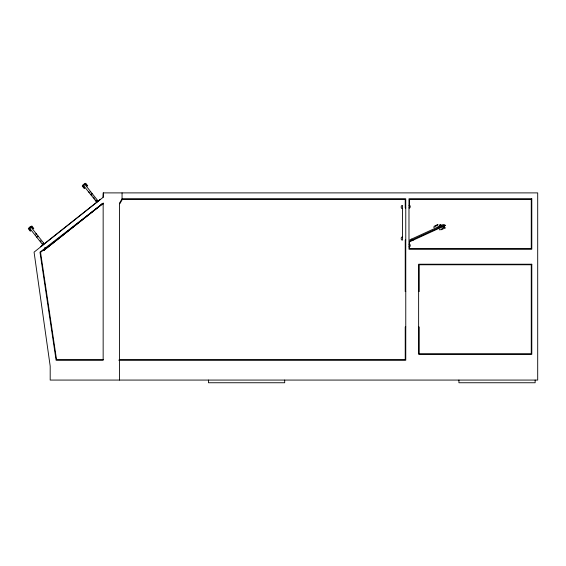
<?xml version="1.0" encoding="UTF-8"?>
<svg xmlns="http://www.w3.org/2000/svg" width="566" height="566" viewBox="0 0 566 566"><rect width="100%" height="100%" fill="white"/><g stroke="black" fill="none" stroke-linecap="round" stroke-linejoin="round"><path stroke-width="0.85" d="M103.154 197.308L103.154 192.893L537.7 192.893L537.7 380.069L50.19 380.069L50.19 366.124L34.073 252.139L103.154 197.308L103.444 192.893M445.654 227.829L440.794 229.881M119.511 380.069L119.511 203.208L122.058 198.793L122.058 192.893M118.782 360.224L405.765 360.224L405.765 198.793L122.058 198.793L122.362 199.331L119.822 203.746L119.511 203.208M439.322 229.909L439.655 229.407M45.655 248.828L101.321 204.765M43.709 250.427L44.084 250.045M42.408 245.319L42.393 245.326A8.929 5.759 51.6 0 1 41.403 246.083A3.736 3.736 0 0 0 42.33 245.347L42.415 245.311M98.696 200.725A3.736 3.736 0 0 0 99.623 199.989A8.929 5.759 51.6 0 1 98.696 200.725L98.64 200.803M29.814 228.459L31.208 227.355M83.733 185.768L84.2 185.4M35.325 235.421L35.792 235.053M36.719 234.317L36.259 234.685L36.019 233.433M89.251 192.737L89.711 192.369L88.551 191.853M90.178 192.001L90.645 191.633M36.726 237.189L37.193 236.821M37.66 236.454L38.12 236.086M91.579 193.77L92.046 193.402M42.245 244.158L43.639 243.055M96.163 201.475L97.557 200.371M102.694 203.498L43.54 250.568L103.323 203.236M103.337 203.746L102.205 204.616L101.88 204.192M433.959 226.372L437.893 224.412M435.254 226.442L438.013 224.992M40.674 246.599L41.056 246.359M444.43 227.016L443.808 227.306M440.362 224.829L439.244 225.339L440.454 224.872M439.909 225.466L440.631 225.134M439.527 226.025L441.855 224.957M409.883 239.857L443.291 224.553L444.459 225.084M409.381 241.151L444.692 224.978L445.527 225.367L409.423 241.901M442.081 227.199L444.409 226.131M443.298 227.023L444.027 226.69M444.643 226.775L443.482 227.284L444.692 226.817M442.853 228.572L440.723 229.28M433.584 227.291L434.716 227.136M122.362 199.331L405.228 199.331L405.228 207.913L405.765 207.913M408.985 205.338C410.697 204.616 410.675 208.628 408.985 207.913M402.546 208.529C400.728 209.257 400.693 204.736 402.546 205.465L402.546 240.09C400.721 240.826 400.693 236.298 402.546 237.027M405.765 240.09L405.228 240.09L405.228 291.575L405.765 291.575M408.985 244.222C410.69 243.5 410.69 247.512 408.985 246.797M418.635 291.575L419.173 291.575L419.173 264.761L531.262 264.761L531.262 353.792L419.173 353.792L419.173 326.971L418.635 326.971M405.765 326.971L405.228 326.971L405.228 359.693L119.228 359.693M103.337 359.693L56.55 359.693L40.554 252.372L45.393 248.623L45.061 248.198M95.463 200.59L96.63 201.107L95.626 199.84M437.942 227.008L439.945 227.921M411.411 239.156L413.413 240.076M100.465 199.267L40.504 246.734M85.714 183.257L87.695 185.754L87.228 186.122L85.247 183.625M84.667 183.844L85.119 184.417M98.258 201.255L84.426 183.78L83.032 184.884L96.864 202.359M92.116 195.404L91.112 194.138L91.352 195.39M93.383 197.01L94.465 198.376M83.039 185.139L83.492 185.705M82.693 185.648L84.674 188.145L84.207 188.513L82.226 186.016M31.788 225.94L33.769 228.445L33.302 228.813L31.328 226.308M30.748 226.534L31.201 227.1M44.339 243.939L30.507 226.471L29.114 227.574L42.945 245.043M40.2 240.621L41.205 241.887M44.813 247.399L45.804 248.658M29.121 227.822L29.573 228.388M28.767 228.331L30.748 230.836L30.281 231.204L28.307 228.699M535.146 380.062L535.146 382.75L458.92 382.75L458.92 380.062M409.522 207.913L409.522 199.331L531.262 199.331L531.262 248.672L409.522 248.672L409.522 241.809M284.691 380.062L284.691 382.75L208.458 382.75L208.458 380.062M102.602 203.753A8.929 5.759 51.6 0 0 101.668 204.489A3.736 3.736 0 0 1 102.184 204.022M103.154 203.208L39.974 252.139L56.091 360.224L103.154 360.224L103.154 203.208M531.799 198.793L408.985 198.793L408.985 249.21L531.799 249.21L531.799 198.793M531.799 264.223L418.635 264.223L418.635 354.33L531.799 354.33L531.799 264.223M45.308 249.104A8.929 5.759 51.6 0 0 44.381 249.839A3.736 3.736 0 0 1 45.308 249.104"/></g></svg>
